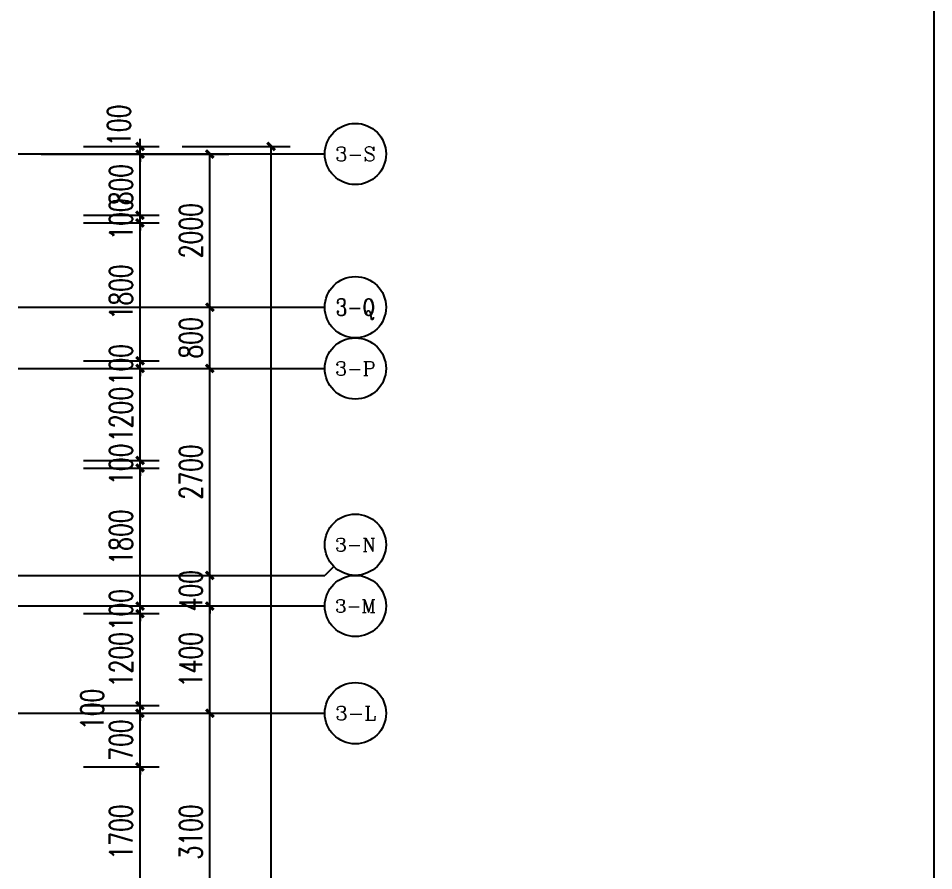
# Model space of a CAD drawing. Extents: x -129588 to 17450, y 1144 to 109436.
# Drawn here: x 5501 to 17450, y 85943 to 97069 of the extents above; entities that cross this region are included whole.
import ezdxf
from ezdxf.enums import TextEntityAlignment as Align

# ---------------------------------------------------------------- set-up
doc = ezdxf.new("R2010")
doc.units = 0
doc.header["$LTSCALE"] = 1000
doc.header["$MEASUREMENT"] = 0
for name, color, linetype in [('A-第三道尺寸线', 105, 'Continuous'), ('AXIS', 3, 'Continuous'), ('AXIS_TEXT', 7, 'Continuous')]:
    doc.layers.add(name, color=color, linetype=linetype)
doc.styles.add('_TCH_AXIS', font='COMPLEX', dxfattribs={"bigfont": 'GBCBIG'})
doc.styles.add('_TCH_DIM_T3', font='SIMPLEX.shx', dxfattribs={"width": 0.705882, "bigfont": 'GBCBIG.shx'})
doc.styles.add('COMPLEX', font='COMPLEX')
doc.dimstyles.new('_TCH_ARCH&&100', dxfattribs={"dimtxt": 297.5, "dimasz": 100, "dimexe": 250, "dimexo": 300, "dimgap": 100, "dimtad": 1, "dimdec": 0, "dimzin": 0, "dimdsep": 46, "dimtxsty": '_TCH_DIM_T3', "dimblk": 'ARCHTICK', "dimcen": 0.09, "dimclrt": 7, "dimazin": 2, "dimtfac": 1, "dimtdec": 0, "dimtix": 1, "dimtmove": 2, "dimatfit": 3, "dimfxl": 0, "dimtolj": 1, "dimtzin": 0, "dimarcsym": 0})

# ---------------------------------------------------------------- blocks, each defined once
blk = doc.blocks.new('_ArchTick')
at = {"color": 0, "linetype": 'ByBlock', "const_width": 0.4}
blk.add_lwpolyline([(-0.5, -0.5), (0.5, 0.5)], dxfattribs=at)
blk = doc.blocks.new('*D766')
at = {"layer": 'A-第三道尺寸线', "color": 0, "lineweight": -2, "transparency": 16777216}
for p, q in [((7090, 95398), (7090, 95498)), ((6353, 95398), (7340, 95398)), ((7090, 95298), (7090, 95398)), ((6353, 95298), (7340, 95298)), ((7090, 95298), (7090, 95198))]:
    blk.add_line(p, q, dxfattribs=at)
at = {"layer": 'Defpoints', "color": 0, "transparency": 16777216}
for p in [(6053, 95398), (7090, 95398), (6053, 95298)]:
    blk.add_point(p, dxfattribs=at)
at = {"layer": 'A-第三道尺寸线', "color": 0, "lineweight": -2, "transparency": 16777216, "xscale": 100, "yscale": 100, "zscale": 100}
for p, rotation in [((7090, 95398), 270), ((7090, 95298), 90)]:
    blk.add_blockref('_ArchTick', p, dxfattribs=dict(at, rotation=rotation))
at = {"layer": 'A-第三道尺寸线', "color": 7, "transparency": 16777216, "insert": (6815, 95673), "char_height": 297.5, "attachment_point": 5, "rotation": 90, "style": '_TCH_DIM_T3'}
blk.add_mtext('\\A1;100', dxfattribs=at)
blk = doc.blocks.new('*D767')
at = {"layer": 'A-第三道尺寸线', "color": 0, "lineweight": -2, "transparency": 16777216}
for p, q in [((6353, 95298), (7340, 95298)), ((7090, 94498), (7090, 95298)), ((6353, 94498), (7340, 94498))]:
    blk.add_line(p, q, dxfattribs=at)
at = {"layer": 'Defpoints', "color": 0, "transparency": 16777216}
for p in [(6053, 95298), (7090, 95298), (6053, 94498)]:
    blk.add_point(p, dxfattribs=at)
at = {"layer": 'A-第三道尺寸线', "color": 0, "lineweight": -2, "transparency": 16777216, "xscale": 100, "yscale": 100, "zscale": 100}
for p, rotation in [((7090, 95298), 90), ((7090, 94498), 270)]:
    blk.add_blockref('_ArchTick', p, dxfattribs=dict(at, rotation=rotation))
at = {"layer": 'A-第三道尺寸线', "color": 7, "transparency": 16777216, "insert": (6841, 94898), "char_height": 297.5, "attachment_point": 5, "rotation": 90, "style": '_TCH_DIM_T3'}
blk.add_mtext('\\A1;800', dxfattribs=at)
blk = doc.blocks.new('*D768')
at = {"layer": 'A-第三道尺寸线', "color": 0, "lineweight": -2, "transparency": 16777216}
for p, q in [((7090, 94498), (7090, 94598)), ((6353, 94498), (7340, 94498)), ((6353, 94398), (7340, 94398)), ((7090, 94398), (7090, 94498)), ((7090, 94398), (7090, 94298))]:
    blk.add_line(p, q, dxfattribs=at)
at = {"layer": 'Defpoints', "color": 0, "transparency": 16777216}
for p in [(6053, 94498), (6053, 94398), (7090, 94498)]:
    blk.add_point(p, dxfattribs=at)
at = {"layer": 'A-第三道尺寸线', "color": 0, "lineweight": -2, "transparency": 16777216, "xscale": 100, "yscale": 100, "zscale": 100}
for p, rotation in [((7090, 94498), 270), ((7090, 94398), 90)]:
    blk.add_blockref('_ArchTick', p, dxfattribs=dict(at, rotation=rotation))
at = {"layer": 'A-第三道尺寸线', "color": 7, "transparency": 16777216, "insert": (6841, 94448), "char_height": 297.5, "attachment_point": 5, "rotation": 90, "style": '_TCH_DIM_T3'}
blk.add_mtext('\\A1;100', dxfattribs=at)
blk = doc.blocks.new('*D769')
at = {"layer": 'A-第三道尺寸线', "color": 0, "lineweight": -2, "transparency": 16777216}
for p, q in [((6353, 94398), (7340, 94398)), ((7090, 92598), (7090, 94398)), ((6353, 92598), (7340, 92598))]:
    blk.add_line(p, q, dxfattribs=at)
at = {"layer": 'Defpoints', "color": 0, "transparency": 16777216}
for p in [(6053, 94398), (7090, 94398), (6053, 92598)]:
    blk.add_point(p, dxfattribs=at)
at = {"layer": 'A-第三道尺寸线', "color": 0, "lineweight": -2, "transparency": 16777216, "xscale": 100, "yscale": 100, "zscale": 100}
for p, rotation in [((7090, 94398), 90), ((7090, 92598), 270)]:
    blk.add_blockref('_ArchTick', p, dxfattribs=dict(at, rotation=rotation))
at = {"layer": 'A-第三道尺寸线', "color": 7, "transparency": 16777216, "insert": (6841, 93498), "char_height": 297.5, "attachment_point": 5, "rotation": 90, "style": '_TCH_DIM_T3'}
blk.add_mtext('\\A1;1800', dxfattribs=at)
blk = doc.blocks.new('*D770')
at = {"layer": 'A-第三道尺寸线', "color": 0, "lineweight": -2, "transparency": 16777216}
for p, q in [((7090, 92598), (7090, 92698)), ((6353, 92598), (7340, 92598)), ((6353, 92498), (7340, 92498)), ((7090, 92498), (7090, 92598)), ((7090, 92498), (7090, 92398))]:
    blk.add_line(p, q, dxfattribs=at)
at = {"layer": 'Defpoints', "color": 0, "transparency": 16777216}
for p in [(6053, 92598), (6053, 92498), (7090, 92598)]:
    blk.add_point(p, dxfattribs=at)
at = {"layer": 'A-第三道尺寸线', "color": 0, "lineweight": -2, "transparency": 16777216, "xscale": 100, "yscale": 100, "zscale": 100}
for p, rotation in [((7090, 92598), 270), ((7090, 92498), 90)]:
    blk.add_blockref('_ArchTick', p, dxfattribs=dict(at, rotation=rotation))
at = {"layer": 'A-第三道尺寸线', "color": 7, "transparency": 16777216, "insert": (6841, 92548), "char_height": 297.5, "attachment_point": 5, "rotation": 90, "style": '_TCH_DIM_T3'}
blk.add_mtext('\\A1;100', dxfattribs=at)
blk = doc.blocks.new('*D771')
at = {"layer": 'A-第三道尺寸线', "color": 0, "lineweight": -2, "transparency": 16777216}
for p, q in [((6353, 92498), (7340, 92498)), ((7090, 91298), (7090, 92498)), ((6353, 91298), (7340, 91298))]:
    blk.add_line(p, q, dxfattribs=at)
at = {"layer": 'Defpoints', "color": 0, "transparency": 16777216}
for p in [(6053, 92498), (7090, 92498), (6053, 91298)]:
    blk.add_point(p, dxfattribs=at)
at = {"layer": 'A-第三道尺寸线', "color": 0, "lineweight": -2, "transparency": 16777216, "xscale": 100, "yscale": 100, "zscale": 100}
for p, rotation in [((7090, 92498), 90), ((7090, 91298), 270)]:
    blk.add_blockref('_ArchTick', p, dxfattribs=dict(at, rotation=rotation))
at = {"layer": 'A-第三道尺寸线', "color": 7, "transparency": 16777216, "insert": (6841, 91898), "char_height": 297.5, "attachment_point": 5, "rotation": 90, "style": '_TCH_DIM_T3'}
blk.add_mtext('\\A1;1200', dxfattribs=at)
blk = doc.blocks.new('*D772')
at = {"layer": 'A-第三道尺寸线', "color": 0, "lineweight": -2, "transparency": 16777216}
for p, q in [((6353, 91298), (7340, 91298)), ((7090, 91298), (7090, 91398)), ((7090, 91198), (7090, 91298)), ((6353, 91198), (7340, 91198)), ((7090, 91198), (7090, 91098))]:
    blk.add_line(p, q, dxfattribs=at)
at = {"layer": 'Defpoints', "color": 0, "transparency": 16777216}
for p in [(6053, 91298), (7090, 91298), (6053, 91198)]:
    blk.add_point(p, dxfattribs=at)
at = {"layer": 'A-第三道尺寸线', "color": 0, "lineweight": -2, "transparency": 16777216, "xscale": 100, "yscale": 100, "zscale": 100}
for p, rotation in [((7090, 91298), 270), ((7090, 91198), 90)]:
    blk.add_blockref('_ArchTick', p, dxfattribs=dict(at, rotation=rotation))
at = {"layer": 'A-第三道尺寸线', "color": 7, "transparency": 16777216, "insert": (6841, 91248), "char_height": 297.5, "attachment_point": 5, "rotation": 90, "style": '_TCH_DIM_T3'}
blk.add_mtext('\\A1;100', dxfattribs=at)
blk = doc.blocks.new('*D773')
at = {"layer": 'A-第三道尺寸线', "color": 0, "lineweight": -2, "transparency": 16777216}
for p, q in [((6353, 91198), (7340, 91198)), ((7090, 89398), (7090, 91198)), ((6353, 89398), (7340, 89398))]:
    blk.add_line(p, q, dxfattribs=at)
at = {"layer": 'Defpoints', "color": 0, "transparency": 16777216}
for p in [(6053, 91198), (7090, 91198), (6053, 89398)]:
    blk.add_point(p, dxfattribs=at)
at = {"layer": 'A-第三道尺寸线', "color": 0, "lineweight": -2, "transparency": 16777216, "xscale": 100, "yscale": 100, "zscale": 100}
for p, rotation in [((7090, 91198), 90), ((7090, 89398), 270)]:
    blk.add_blockref('_ArchTick', p, dxfattribs=dict(at, rotation=rotation))
at = {"layer": 'A-第三道尺寸线', "color": 7, "transparency": 16777216, "insert": (6841, 90298), "char_height": 297.5, "attachment_point": 5, "rotation": 90, "style": '_TCH_DIM_T3'}
blk.add_mtext('\\A1;1800', dxfattribs=at)
blk = doc.blocks.new('*D774')
at = {"layer": 'A-第三道尺寸线', "color": 0, "lineweight": -2, "transparency": 16777216}
for p, q in [((7090, 89398), (7090, 89498)), ((6353, 89398), (7340, 89398)), ((7090, 89298), (7090, 89398)), ((6353, 89298), (7340, 89298)), ((7090, 89298), (7090, 89198))]:
    blk.add_line(p, q, dxfattribs=at)
at = {"layer": 'Defpoints', "color": 0, "transparency": 16777216}
for p in [(6053, 89398), (7090, 89398), (6053, 89298)]:
    blk.add_point(p, dxfattribs=at)
at = {"layer": 'A-第三道尺寸线', "color": 0, "lineweight": -2, "transparency": 16777216, "xscale": 100, "yscale": 100, "zscale": 100}
for p, rotation in [((7090, 89398), 270), ((7090, 89298), 90)]:
    blk.add_blockref('_ArchTick', p, dxfattribs=dict(at, rotation=rotation))
at = {"layer": 'A-第三道尺寸线', "color": 7, "transparency": 16777216, "insert": (6841, 89348), "char_height": 297.5, "attachment_point": 5, "rotation": 90, "style": '_TCH_DIM_T3'}
blk.add_mtext('\\A1;100', dxfattribs=at)
blk = doc.blocks.new('*D775')
at = {"layer": 'A-第三道尺寸线', "color": 0, "lineweight": -2, "transparency": 16777216}
for p, q in [((6353, 89298), (7340, 89298)), ((7090, 88098), (7090, 89298)), ((6353, 88098), (7340, 88098))]:
    blk.add_line(p, q, dxfattribs=at)
at = {"layer": 'Defpoints', "color": 0, "transparency": 16777216}
for p in [(6053, 89298), (7090, 89298), (6053, 88098)]:
    blk.add_point(p, dxfattribs=at)
at = {"layer": 'A-第三道尺寸线', "color": 0, "lineweight": -2, "transparency": 16777216, "xscale": 100, "yscale": 100, "zscale": 100}
for p, rotation in [((7090, 89298), 90), ((7090, 88098), 270)]:
    blk.add_blockref('_ArchTick', p, dxfattribs=dict(at, rotation=rotation))
at = {"layer": 'A-第三道尺寸线', "color": 7, "transparency": 16777216, "insert": (6841, 88698), "char_height": 297.5, "attachment_point": 5, "rotation": 90, "style": '_TCH_DIM_T3'}
blk.add_mtext('\\A1;1200', dxfattribs=at)
blk = doc.blocks.new('*D776')
at = {"layer": 'A-第三道尺寸线', "color": 0, "lineweight": -2, "transparency": 16777216}
for p, q in [((7090, 88098), (7090, 88198)), ((6353, 88098), (7340, 88098)), ((7090, 87998), (7090, 88098)), ((6353, 87998), (7340, 87998)), ((7090, 87998), (7090, 87898))]:
    blk.add_line(p, q, dxfattribs=at)
at = {"layer": 'Defpoints', "color": 0, "transparency": 16777216}
for p in [(6053, 88098), (7090, 88098), (6053, 87998)]:
    blk.add_point(p, dxfattribs=at)
at = {"layer": 'A-第三道尺寸线', "color": 0, "lineweight": -2, "transparency": 16777216, "xscale": 100, "yscale": 100, "zscale": 100}
for p, rotation in [((7090, 88098), 270), ((7090, 87998), 90)]:
    blk.add_blockref('_ArchTick', p, dxfattribs=dict(at, rotation=rotation))
at = {"layer": 'A-第三道尺寸线', "color": 7, "transparency": 16777216, "insert": (6465, 88048), "char_height": 297.5, "attachment_point": 5, "rotation": 90, "style": '_TCH_DIM_T3'}
blk.add_mtext('\\A1;100', dxfattribs=at)
blk = doc.blocks.new('*D777')
at = {"layer": 'A-第三道尺寸线', "color": 0, "lineweight": -2, "transparency": 16777216}
for p, q in [((7090, 87998), (7090, 88098)), ((6353, 87998), (7340, 87998)), ((7090, 87298), (7090, 87998)), ((6353, 87298), (7340, 87298)), ((7090, 87298), (7090, 87198))]:
    blk.add_line(p, q, dxfattribs=at)
at = {"layer": 'Defpoints', "color": 0, "transparency": 16777216}
for p in [(6053, 87998), (7090, 87998), (6053, 87298)]:
    blk.add_point(p, dxfattribs=at)
at = {"layer": 'A-第三道尺寸线', "color": 0, "lineweight": -2, "transparency": 16777216, "xscale": 100, "yscale": 100, "zscale": 100}
for p, rotation in [((7090, 87998), 270), ((7090, 87298), 90)]:
    blk.add_blockref('_ArchTick', p, dxfattribs=dict(at, rotation=rotation))
at = {"layer": 'A-第三道尺寸线', "color": 7, "transparency": 16777216, "insert": (6841, 87648), "char_height": 297.5, "attachment_point": 5, "rotation": 90, "style": '_TCH_DIM_T3'}
blk.add_mtext('\\A1;700', dxfattribs=at)
blk = doc.blocks.new('*D778')
at = {"layer": 'A-第三道尺寸线', "color": 0, "lineweight": -2, "transparency": 16777216}
for p, q in [((6353, 87298), (7340, 87298)), ((7090, 85598), (7090, 87298)), ((6353, 85598), (7340, 85598))]:
    blk.add_line(p, q, dxfattribs=at)
at = {"layer": 'Defpoints', "color": 0, "transparency": 16777216}
for p in [(6053, 87298), (7090, 87298), (6053, 85598)]:
    blk.add_point(p, dxfattribs=at)
at = {"layer": 'A-第三道尺寸线', "color": 0, "lineweight": -2, "transparency": 16777216, "xscale": 100, "yscale": 100, "zscale": 100}
for p, rotation in [((7090, 87298), 90), ((7090, 85598), 270)]:
    blk.add_blockref('_ArchTick', p, dxfattribs=dict(at, rotation=rotation))
at = {"layer": 'A-第三道尺寸线', "color": 7, "transparency": 16777216, "insert": (6841, 86448), "char_height": 297.5, "attachment_point": 5, "rotation": 90, "style": '_TCH_DIM_T3'}
blk.add_mtext('\\A1;1700', dxfattribs=at)
blk = doc.blocks.new('*D854')
at = {"layer": 'AXIS', "color": 0, "lineweight": -2, "transparency": 16777216}
for p, q in [((5801, 87998), (8251, 87998)), ((8001, 84898), (8001, 87998)), ((5801, 84898), (8251, 84898))]:
    blk.add_line(p, q, dxfattribs=at)
at = {"layer": 'Defpoints', "color": 0, "transparency": 16777216}
for p in [(5501, 87998), (8001, 87998), (5501, 84898)]:
    blk.add_point(p, dxfattribs=at)
at = {"layer": 'AXIS', "color": 0, "lineweight": -2, "transparency": 16777216, "xscale": 100, "yscale": 100, "zscale": 100}
for p, rotation in [((8001, 87998), 90), ((8001, 84898), 270)]:
    blk.add_blockref('_ArchTick', p, dxfattribs=dict(at, rotation=rotation))
at = {"layer": 'AXIS', "color": 7, "transparency": 16777216, "insert": (7753, 86448), "char_height": 297.5, "attachment_point": 5, "rotation": 90, "style": '_TCH_DIM_T3'}
blk.add_mtext('\\A1;3100', dxfattribs=at)
blk = doc.blocks.new('*D855')
at = {"layer": 'AXIS', "color": 0, "lineweight": -2, "transparency": 16777216}
for p, q in [((5801, 89398), (8251, 89398)), ((8001, 87998), (8001, 89398)), ((5801, 87998), (8251, 87998))]:
    blk.add_line(p, q, dxfattribs=at)
at = {"layer": 'Defpoints', "color": 0, "transparency": 16777216}
for p in [(5501, 89398), (8001, 89398), (5501, 87998)]:
    blk.add_point(p, dxfattribs=at)
at = {"layer": 'AXIS', "color": 0, "lineweight": -2, "transparency": 16777216, "xscale": 100, "yscale": 100, "zscale": 100}
for p, rotation in [((8001, 89398), 90), ((8001, 87998), 270)]:
    blk.add_blockref('_ArchTick', p, dxfattribs=dict(at, rotation=rotation))
at = {"layer": 'AXIS', "color": 7, "transparency": 16777216, "insert": (7753, 88698), "char_height": 297.5, "attachment_point": 5, "rotation": 90, "style": '_TCH_DIM_T3'}
blk.add_mtext('\\A1;1400', dxfattribs=at)
blk = doc.blocks.new('*D856')
at = {"layer": 'AXIS', "color": 0, "lineweight": -2, "transparency": 16777216}
for p, q in [((8001, 89798), (8001, 89898)), ((5801, 89798), (8251, 89798)), ((8001, 89398), (8001, 89798)), ((5801, 89398), (8251, 89398)), ((8001, 89398), (8001, 89298))]:
    blk.add_line(p, q, dxfattribs=at)
at = {"layer": 'Defpoints', "color": 0, "transparency": 16777216}
for p in [(5501, 89798), (8001, 89798), (5501, 89398)]:
    blk.add_point(p, dxfattribs=at)
at = {"layer": 'AXIS', "color": 0, "lineweight": -2, "transparency": 16777216, "xscale": 100, "yscale": 100, "zscale": 100}
for p, rotation in [((8001, 89798), 270), ((8001, 89398), 90)]:
    blk.add_blockref('_ArchTick', p, dxfattribs=dict(at, rotation=rotation))
at = {"layer": 'AXIS', "color": 7, "transparency": 16777216, "insert": (7753, 89598), "char_height": 297.5, "attachment_point": 5, "rotation": 90, "style": '_TCH_DIM_T3'}
blk.add_mtext('\\A1;400', dxfattribs=at)
blk = doc.blocks.new('*D857')
at = {"layer": 'AXIS', "color": 0, "lineweight": -2, "transparency": 16777216}
for p, q in [((5801, 92498), (8251, 92498)), ((8001, 89798), (8001, 92498)), ((5801, 89798), (8251, 89798))]:
    blk.add_line(p, q, dxfattribs=at)
at = {"layer": 'Defpoints', "color": 0, "transparency": 16777216}
for p in [(5501, 92498), (8001, 92498), (5501, 89798)]:
    blk.add_point(p, dxfattribs=at)
at = {"layer": 'AXIS', "color": 0, "lineweight": -2, "transparency": 16777216, "xscale": 100, "yscale": 100, "zscale": 100}
for p, rotation in [((8001, 92498), 90), ((8001, 89798), 270)]:
    blk.add_blockref('_ArchTick', p, dxfattribs=dict(at, rotation=rotation))
at = {"layer": 'AXIS', "color": 7, "transparency": 16777216, "insert": (7753, 91148), "char_height": 297.5, "attachment_point": 5, "rotation": 90, "style": '_TCH_DIM_T3'}
blk.add_mtext('\\A1;2700', dxfattribs=at)
blk = doc.blocks.new('*D858')
at = {"layer": 'AXIS', "color": 0, "lineweight": -2, "transparency": 16777216}
for p, q in [((5801, 93298), (8251, 93298)), ((8001, 92498), (8001, 93298)), ((5801, 92498), (8251, 92498))]:
    blk.add_line(p, q, dxfattribs=at)
at = {"layer": 'Defpoints', "color": 0, "transparency": 16777216}
for p in [(5501, 93298), (8001, 93298), (5501, 92498)]:
    blk.add_point(p, dxfattribs=at)
at = {"layer": 'AXIS', "color": 0, "lineweight": -2, "transparency": 16777216, "xscale": 100, "yscale": 100, "zscale": 100}
for p, rotation in [((8001, 93298), 90), ((8001, 92498), 270)]:
    blk.add_blockref('_ArchTick', p, dxfattribs=dict(at, rotation=rotation))
at = {"layer": 'AXIS', "color": 7, "transparency": 16777216, "insert": (7753, 92898), "char_height": 297.5, "attachment_point": 5, "rotation": 90, "style": '_TCH_DIM_T3'}
blk.add_mtext('\\A1;800', dxfattribs=at)
blk = doc.blocks.new('*D859')
at = {"layer": 'AXIS', "color": 0, "lineweight": -2, "transparency": 16777216}
for p, q in [((5801, 95298), (8251, 95298)), ((8001, 93298), (8001, 95298)), ((5801, 93298), (8251, 93298))]:
    blk.add_line(p, q, dxfattribs=at)
at = {"layer": 'Defpoints', "color": 0, "transparency": 16777216}
for p in [(5501, 95298), (8001, 95298), (5501, 93298)]:
    blk.add_point(p, dxfattribs=at)
at = {"layer": 'AXIS', "color": 0, "lineweight": -2, "transparency": 16777216, "xscale": 100, "yscale": 100, "zscale": 100}
for p, rotation in [((8001, 95298), 90), ((8001, 93298), 270)]:
    blk.add_blockref('_ArchTick', p, dxfattribs=dict(at, rotation=rotation))
at = {"layer": 'AXIS', "color": 7, "transparency": 16777216, "insert": (7753, 94298), "char_height": 297.5, "attachment_point": 5, "rotation": 90, "style": '_TCH_DIM_T3'}
blk.add_mtext('\\A1;2000', dxfattribs=at)
blk = doc.blocks.new('*D860')
at = {"layer": 'AXIS', "color": 0, "lineweight": -2, "transparency": 16777216}
for p, q in [((7640, 95398), (9051, 95398)), ((8801, 73498), (8801, 95398)), ((7640, 73498), (9051, 73498))]:
    blk.add_line(p, q, dxfattribs=at)
at = {"layer": 'Defpoints', "color": 0, "transparency": 16777216}
for p in [(7340, 95398), (8801, 95398), (7340, 73498)]:
    blk.add_point(p, dxfattribs=at)
at = {"layer": 'AXIS', "color": 0, "lineweight": -2, "transparency": 16777216, "xscale": 100, "yscale": 100, "zscale": 100}
for p, rotation in [((8801, 95398), 90), ((8801, 73498), 270)]:
    blk.add_blockref('_ArchTick', p, dxfattribs=dict(at, rotation=rotation))
at = {"layer": 'AXIS', "color": 7, "transparency": 16777216, "insert": (8553, 84448), "char_height": 297.5, "attachment_point": 5, "rotation": 90, "style": '_TCH_DIM_T3'}
blk.add_mtext('\\A1;21900', dxfattribs=at)
blk = doc.blocks.new('_AXISO')
blk.add_circle((0, 0), 0.5)
at = {"layer": 'AXIS_TEXT', "style": 'COMPLEX', "width": 1.041667}
blk.add_attdef('A', text='', height=0.56, dxfattribs=at).set_placement((-0.25, -0.28), (0.25, -0.28), align=Align.FIT)

msp = doc.modelspace()

# ---------------------------------------------------------------- linework, layer by layer
msp.add_lwpolyline([(-57443, 109435.5), (17450, 109435.5), (17450, 55290), (-57443, 55290)], close=True)
at = {"layer": 'AXIS'}
for p, q in [((5501.3, 95298.2), (9501.3, 95298.2)), ((5501.3, 93298.2), (9501.3, 93298.2)), ((5501.3, 92498.2), (9501.3, 92498.2)), ((9618.5, 89915.4), (9501.3, 89798.2)), ((5501.3, 89798.2), (9501.3, 89798.2)), ((5501.3, 89398.2), (9501.3, 89398.2)), ((5501.3, 87998.2), (9501.3, 87998.2))]:
    msp.add_line(p, q, dxfattribs=at)

# ---------------------------------------------------------------- block references
ref = msp.add_blockref('_AXISO', (9901.3, 95298.2), dxfattribs=dict(at, xscale=800, yscale=800, zscale=800))
ref.add_attrib('A', '3-S', dxfattribs={"layer": 'AXIS_TEXT', "height": 187.78, "style": '_TCH_AXIS'}).set_placement((9637.5, 95204.3), (10165.1, 95204.3), align=Align.FIT)
ref = msp.add_blockref('_AXISO', (9901.3, 93298.2), dxfattribs=dict(at, xscale=800, yscale=800, zscale=800))
ref.add_attrib('A', '3-Q', dxfattribs={"layer": 'AXIS_TEXT', "height": 219.58, "style": '_TCH_AXIS', "width": 0.807692}).set_placement((9643.7, 93188.4), (10158.9, 93188.4), align=Align.FIT)
ref = msp.add_blockref('_AXISO', (9901.3, 92498.2), dxfattribs=dict(at, xscale=800, yscale=800, zscale=800))
ref.add_attrib('A', '3-P', dxfattribs={"layer": 'AXIS_TEXT', "height": 179.65, "style": '_TCH_AXIS'}).set_placement((9636.1, 92408.4), (10166.5, 92408.4), align=Align.FIT)
ref = msp.add_blockref('_AXISO', (9901.3, 90198.2), dxfattribs=dict(at, xscale=800, yscale=800, zscale=800))
ref.add_attrib('A', '3-N', dxfattribs={"layer": 'AXIS_TEXT', "height": 174.59, "style": '_TCH_AXIS'}).set_placement((9635.3, 90110.9), (10167.4, 90110.9), align=Align.FIT)
ref = msp.add_blockref('_AXISO', (9901.3, 89398.2), dxfattribs=dict(at, xscale=800, yscale=800, zscale=800))
ref.add_attrib('A', '3-M', dxfattribs={"layer": 'AXIS_TEXT', "height": 169.79, "style": '_TCH_AXIS'}).set_placement((9634.5, 89313.3), (10168.1, 89313.3), align=Align.FIT)
ref = msp.add_blockref('_AXISO', (9901.3, 87998.2), dxfattribs=dict(at, xscale=800, yscale=800, zscale=800))
ref.add_attrib('A', '3-L', dxfattribs={"layer": 'AXIS_TEXT', "height": 185, "style": '_TCH_AXIS'}).set_placement((9637, 87905.7), (10165.6, 87905.7), align=Align.FIT)

# ---------------------------------------------------------------- dimensions: what is measured, and where the dimension line sits
at = {"layer": 'A-第三道尺寸线'}
for base, p1, p2, picture, middle in [((7090, 95398.2), (6053.1, 95298.2), (6053.1, 95398.2), '*D766', (6815, 95673.2)), ((7090, 88098.2), (6053.1, 87998.2), (6053.1, 88098.2), '*D776', (6465, 88048.2))]:
    dim = msp.add_linear_dim(base=base, p1=p1, p2=p2, angle=90, dimstyle='_TCH_ARCH&&100', dxfattribs=at)
    dim.commit()
    dim.dimension.update_dxf_attribs({"geometry": picture, "text_midpoint": middle, "dimtype": 129})
for p1, p2, picture, middle in [((6053.1, 94498.2), (6053.1, 95298.2), '*D767', (6841.2, 94898.2)), ((6053.1, 94398.2), (6053.1, 94498.2), '*D768', (6841.2, 94448.2)), ((6053.1, 92598.2), (6053.1, 94398.2), '*D769', (6841.2, 93498.2)), ((6053.1, 92498.2), (6053.1, 92598.2), '*D770', (6841.2, 92548.2)), ((6053.1, 91298.2), (6053.1, 92498.2), '*D771', (6841.2, 91898.2)), ((6053.1, 91198.2), (6053.1, 91298.2), '*D772', (6841.2, 91248.2)), ((6053.1, 89398.2), (6053.1, 91198.2), '*D773', (6841.2, 90298.2)), ((6053.1, 89298.2), (6053.1, 89398.2), '*D774', (6841.2, 89348.2)), ((6053.1, 88098.2), (6053.1, 89298.2), '*D775', (6841.2, 88698.2)), ((6053.1, 87298.2), (6053.1, 87998.2), '*D777', (6841.2, 87648.2)), ((6053.1, 85598.2), (6053.1, 87298.2), '*D778', (6841.2, 86448.2))]:
    dim = msp.add_aligned_dim(p1=p1, p2=p2, distance=-1036.9, dimstyle='_TCH_ARCH&&100', dxfattribs=at)
    dim.commit()
    dim.dimension.update_dxf_attribs({"geometry": picture, "text_midpoint": middle})
at = {"layer": 'AXIS'}
for p1, p2, distance, picture, middle in [((5501.3, 93298.2), (5501.3, 95298.2), -2500, '*D859', (7752.6, 94298.2)), ((7340, 73498.2), (7340, 95398.2), -1461.3, '*D860', (8552.6, 84448.2)), ((5501.3, 92498.2), (5501.3, 93298.2), -2500, '*D858', (7752.6, 92898.2)), ((5501.3, 89798.2), (5501.3, 92498.2), -2500, '*D857', (7752.6, 91148.2)), ((5501.3, 89398.2), (5501.3, 89798.2), -2500, '*D856', (7752.6, 89598.2)), ((5501.3, 87998.2), (5501.3, 89398.2), -2500, '*D855', (7752.6, 88698.2)), ((5501.3, 84898.2), (5501.3, 87998.2), -2500, '*D854', (7752.6, 86448.2))]:
    dim = msp.add_aligned_dim(p1=p1, p2=p2, distance=distance, dimstyle='_TCH_ARCH&&100', dxfattribs=at)
    dim.commit()
    dim.dimension.update_dxf_attribs({"geometry": picture, "text_midpoint": middle})

doc.saveas('drawing.dxf')
